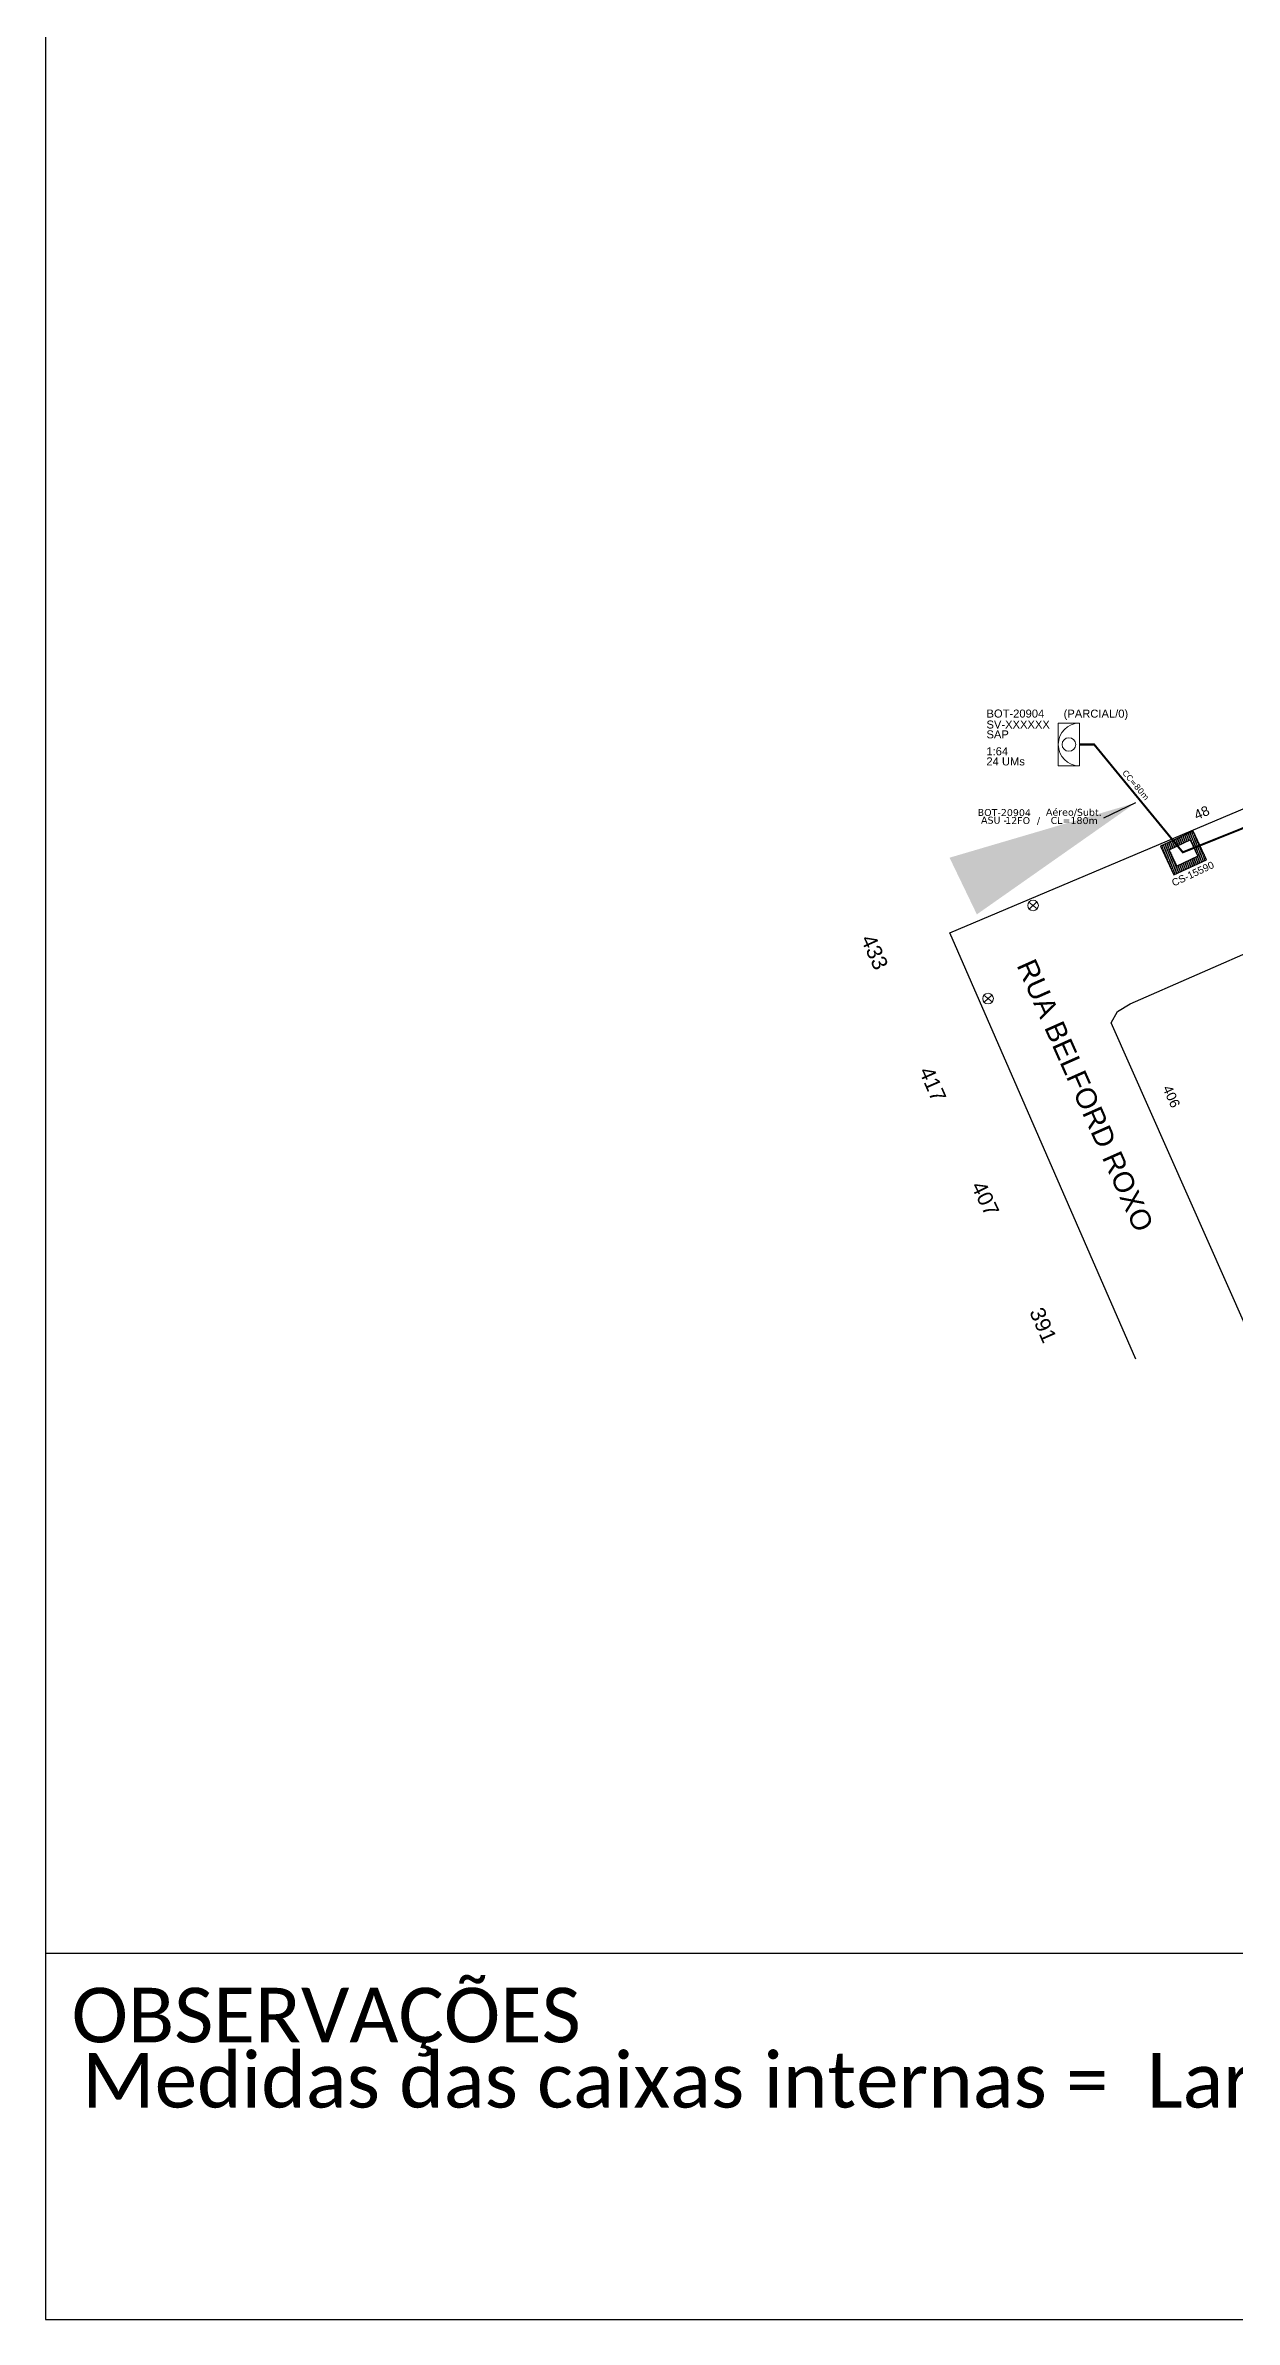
# Paper-space layout 'CDOI-20903' of a CAD drawing. Header units: millimetres. Extents: x 2513 to 3351, y 387 to 981.
# Drawn here: x 2512.5 to 2667.9, y 386.6 to 683.6 of the extents above; entities that cross this region are included whole.
import ezdxf
from ezdxf.enums import TextEntityAlignment as Align

# ---------------------------------------------------------------- set-up
doc = ezdxf.new("R2010")
doc.units = ezdxf.units.MM
doc.header["$LTSCALE"] = 0.03
doc.linetypes.add('PHANTOM2', pattern=[1.25, 0.625, -0.125, 0.125, -0.125, 0.125, -0.125])
for name, color, linetype in [('10.1-Caixas Subterrâneas', 5, 'Continuous'), ('CAP a instalar', 1, 'FENCELINE1'), ('Comprimeto de lance', 7, 'Continuous'), ('EXTRA', 50, 'Continuous'), ('label_cabos', 7, 'Continuous'), ('Legenda', 1, 'Continuous'), ('MUB', 252, 'Continuous'), ('Segmento de Logradouro Texto', 12, 'Continuous'), ('surveys', 7, 'Continuous')]:
    doc.layers.add(name, color=color, linetype=linetype)
for name, color, linetype, lineweight in [('10.4-Postes', 1, 'Continuous', 0), ("20.0-LEGENDA DOS CDO'S", 1, 'Continuous', 0), ('20.1-CDO_INTERIOR', 1, 'Continuous', 0)]:
    doc.layers.add(name, color=color, linetype=linetype, lineweight=lineweight)
doc.styles.add('ARIAL', font='arial.ttf')
doc.styles.add('siredit', font='verdana.ttf')
doc.styles.add('WMF-Calibri0', font='calibri.ttf')
doc.linetypes.add('FENCELINE1', pattern='A,0.25,-0.1,[133,ltypeshp.shx,S=0.1,R=0,X=-0.1,Y=0],-0.1,1', length=1.45)
doc.dimstyles.new('CC', dxfattribs={"dimtxt": 1, "dimasz": 2, "dimexe": 0.18, "dimexo": 0.0625, "dimgap": 0.09, "dimtad": 0, "dimdec": 0, "dimrnd": 1, "dimzin": 0, "dimdsep": 46, "dimtxsty": 'siredit', "dimblk": 'NONE', "dimcen": 0, "dimse1": 1, "dimse2": 1, "dimsd1": 1, "dimsd2": 1, "dimclrt": 7, "dimadec": 0, "dimazin": 0, "dimtfac": 1, "dimtdec": 0, "dimtofl": 0, "dimtmove": 0, "dimatfit": 3, "dimfxl": 0, "dimtolj": 1, "dimtzin": 0, "dimarcsym": 0})

# ---------------------------------------------------------------- blocks, each defined once
blk = doc.blocks.new('POLE_POLE')
at = {"layer": '10.4-Postes', "color": 1, "linetype": 'PHANTOM2'}
for points in [[(-0.0000079, 0.0000038), (0.0000075, -0.0000086)], [(0.000007, 0.0000043), (-0.0000074, -0.0000091)]]:
    blk.add_lwpolyline(points, dxfattribs=at)
at = {"layer": '10.4-Postes', "color": 1}
blk.add_circle((-0.0000002, -0.0000024), 0.00000987, dxfattribs=at)
blk = doc.blocks.new('CDOI_CT_ESQ')
at = {"layer": '20.1-CDO_INTERIOR', "color": 0, "lineweight": 18}
blk.add_lwpolyline([(-2.12, -2.13), (-2.12, 2.12), (0, 2.12), (0.01, -2.13)], close=True, dxfattribs=at)
blk.add_circle((-1.06, 0), 0.68, dxfattribs=at)
blk.add_arc((0.01, 0), 2.13, 90.0276, 270.0276, dxfattribs=at)
at = {"layer": "20.0-LEGENDA DOS CDO'S", "color": 0, "style": 'ARIAL'}
for tag, p in [('CDO_N', (-9.3, 2.69)), ('SURVEY', (-9.3, 1.6)), ('SAP', (-9.3, 0.61)), ('1:XX', (-9.31, -1.08)), ('UMS', (-9.31, -2.09))]:
    blk.add_attdef(tag, p, '', height=0.68, rotation=359.9724, dxfattribs=at)
blk.add_attdef('FIBRAS_UTILIZADAS', text='', height=0.68, rotation=359.9724, dxfattribs=at).set_placement((-1.59, 2.69), align=Align.CENTER)
blk = doc.blocks.new('*X44')
at = {"color": 0, "linetype": 'Continuous'}
for p, q in [((-1.25, 0.34099), (-0.49099, 1.1)), ((-1.25, 0.517767), (-0.667767, 1.1)), ((-1.25, 0.694544), (-0.844544, 1.1)), ((-1.25, 0.87132), (-1.02132, 1.1)), ((-1.25, 1.048097), (-1.198097, 1.1)), ((-1.25, 0.164214), (-0.8035, 0.610714)), ((-1.25, -0.012563), (-0.8035, 0.433937)), ((-1.25, -0.18934), (-0.8035, 0.25716)), ((-1.25, -0.366117), (-0.8035, 0.080383)), ((-0.789214, 0.625), (-0.314214, 1.1)), ((-0.612437, 0.625), (-0.137437, 1.1)), ((-0.43566, 0.625), (0.03934, 1.1)), ((-0.258883, 0.625), (0.216117, 1.1)), ((-0.082107, 0.625), (0.392893, 1.1)), ((0.09467, 0.625), (0.56967, 1.1)), ((0.271447, 0.625), (0.746447, 1.1)), ((0.448223, 0.625), (0.923223, 1.1)), ((0.625, 0.625), (1.1, 1.1)), ((0.801777, 0.625), (1.25, 1.073223)), ((0.8035, 0.449947), (1.25, 0.896447)), ((0.8035, 0.27317), (1.25, 0.71967)), ((0.8035, 0.096393), (1.25, 0.542893)), ((0.8035, -0.080383), (1.25, 0.366117)), ((0.8035, -0.25716), (1.25, 0.18934)), ((0.8035, -0.433937), (1.25, 0.012563)), ((-1.25, -0.542893), (-0.8035, -0.096393)), ((-1.25, -0.71967), (-0.8035, -0.27317)), ((-1.25, -0.896447), (-0.8035, -0.449947)), ((-1.25, -1.073223), (-0.801777, -0.625)), ((-1.1, -1.1), (-0.625, -0.625)), ((-0.923223, -1.1), (-0.448223, -0.625)), ((-0.746447, -1.1), (-0.271447, -0.625)), ((-0.56967, -1.1), (-0.09467, -0.625)), ((-0.392893, -1.1), (0.082107, -0.625)), ((-0.216117, -1.1), (0.258883, -0.625)), ((-0.03934, -1.1), (0.43566, -0.625)), ((0.137437, -1.1), (0.612437, -0.625)), ((0.314214, -1.1), (0.789214, -0.625)), ((0.49099, -1.1), (1.25, -0.34099)), ((0.667767, -1.1), (1.25, -0.517767)), ((0.8035, -0.610714), (1.25, -0.164214)), ((0.844544, -1.1), (1.25, -0.694544)), ((1.02132, -1.1), (1.25, -0.87132)), ((1.198097, -1.1), (1.25, -1.048097))]:
    blk.add_line(p, q, dxfattribs=at)
blk = doc.blocks.new('MANHOLE_MQ')
at = {"color": 0, "linetype": 'Continuous'}
for p, q in [((0.00000623, 0.00000569), (-0.00000627, 0.00000569)), ((-0.00000627, 0.00000569), (-0.00000627, -0.00000531)), ((-0.00000404, 0.00000331), (0.00000399, 0.00000331)), ((-0.00000404, -0.00000294), (-0.00000404, 0.00000331)), ((0.00000399, 0.00000331), (0.00000399, -0.00000294)), ((0.00000623, -0.00000531), (0.00000623, 0.00000569)), ((-0.00000627, -0.00000531), (0.00000623, -0.00000531)), ((0.00000399, -0.00000294), (-0.00000404, -0.00000294)), ((0.00000399, -0.00000294), (0.00000399, -0.00000294))]:
    blk.add_line(p, q, dxfattribs=at)
at = {"color": 0, "linetype": 'Continuous', "xscale": 5e-06, "yscale": 5e-06, "zscale": 1e-05}
blk.add_blockref('*X44', (-0.00000002, 0.00000019), dxfattribs=at)
blk = doc.blocks.new('LEGENDA DOS CABOS')
at = {"layer": 'EXTRA', "color": 0, "style": 'siredit'}
for tag, p in [('ID', (4.6, 0.97)), ('XX', (9.03, 0.97))]:
    blk.add_attdef(tag, text='', height=0.48, rotation=359.69, dxfattribs=at).set_placement(p, align=Align.MIDDLE_CENTER)
at = {"layer": 'Legenda', "color": 0, "style": 'siredit'}
for tag, p in [('TIPO_CABO', (1.31, 0)), ('CABO', (4.69, -0.05)), ('/', (6.81, -0.05)), ('METROS', (10.03, -0.05))]:
    blk.add_attdef(tag, text='', height=0.8, rotation=359.69, dxfattribs=at).set_placement(p, align=Align.MIDDLE_CENTER)
blk = doc.blocks.new('_None')

psp = doc.layouts.new('CDOI-20903')

# ---------------------------------------------------------------- linework, layer by layer
for points in [[(2512.52, 386.56), (3351.09, 386.56), (3351.09, 980.56), (2512.52, 980.56), (2512.52, 386.56)], [(2512.52, 434.4), (2868.47, 434.4)]]:
    psp.add_lwpolyline(points)
at = {"layer": 'CAP a instalar', "color": 252, "linetype": 'FENCELINE1', "ltscale": 5, "const_width": 0.265}
psp.add_lwpolyline([(2647.63, 592.26), (2649.54, 592.26), (2661.12, 578.18), (2697.73, 592.84), (2728.68, 605.9), (2757.87, 618.37), (2762.74, 619.33), (2764.88, 620.63)], dxfattribs=at)
at = {"layer": 'MUB'}
for points in [[(2655, 512), (2630.7, 567.65), (2791.13, 635.46)], [(2669.39, 516.18), (2651.76, 555.89), (2652.6, 557.39), (2654.23, 558.41), (2776.82, 612.03), (2780.37, 611.92), (2782.39, 610.64), (2784.44, 608.2), (2798.65, 574.95)]]:
    psp.add_lwpolyline(points, dxfattribs=at)

# ---------------------------------------------------------------- block references
at = {"layer": '10.1-Caixas Subterrâneas', "color": 30, "xscale": 376047.4781081382, "yscale": 376047.4781081382, "zscale": 376047.4781081382, "rotation": 205.0462007797069}
psp.add_blockref('MANHOLE_MQ', (2661.18, 578.15), dxfattribs=at)
at = {"layer": '10.4-Postes', "color": 1, "xscale": 70234.72108643486, "yscale": 70234.72108643486, "zscale": 70234.72108643486}
for p in [(2641.57, 571.41), (2635.69, 559.24)]:
    psp.add_blockref('POLE_POLE', p, dxfattribs=at)
at = {"layer": '20.1-CDO_INTERIOR', "color": 8}
ref = psp.add_blockref('CDOI_CT_ESQ', (2647.62, 592.26), dxfattribs=dict(at, xscale=1.306587844330893, yscale=1.306587844330893, zscale=1.306587844330893))
ref.add_attrib('CDO_N', 'BOT-20904', (2635.47, 595.78), dxfattribs={"layer": "20.0-LEGENDA DOS CDO'S", "color": 8, "height": 1.045, "rotation": 359.9724, "style": 'ARIAL'})
ref.add_attrib('FIBRAS_UTILIZADAS', '(PARCIAL/0)', (2645.55, 595.77), dxfattribs={"layer": "20.0-LEGENDA DOS CDO'S", "color": 8, "height": 1.0453, "rotation": 359.9724, "style": 'ARIAL'})
ref.add_attrib('SURVEY', 'SV-XXXXXX', (2635.47, 594.35), dxfattribs={"layer": "20.0-LEGENDA DOS CDO'S", "color": 8, "height": 1.045, "rotation": 359.9724, "style": 'ARIAL'})
ref.add_attrib('SAP', 'SAP', (2635.47, 593.06), dxfattribs={"layer": "20.0-LEGENDA DOS CDO'S", "color": 8, "height": 1.045, "rotation": 359.9724, "style": 'ARIAL'})
ref.add_attrib('1:XX', '1:64', (2635.46, 590.85), dxfattribs={"layer": "20.0-LEGENDA DOS CDO'S", "color": 8, "height": 1.045, "rotation": 359.9724, "style": 'ARIAL'})
ref.add_attrib('UMS', '24 UMs', (2635.46, 589.53), dxfattribs={"layer": "20.0-LEGENDA DOS CDO'S", "color": 8, "height": 1.045, "rotation": 359.9724, "style": 'ARIAL'})
at = {"layer": 'label_cabos', "color": 0, "lineweight": 0}
ref = psp.add_blockref('LEGENDA DOS CABOS', (2633.98, 581.9), dxfattribs=dict(at, xscale=0.9020845800741026, yscale=0.9020845800741026, zscale=0.9020845800741026))
ref.add_attrib('ID', 'BOT-20904', dxfattribs={"color": 0, "height": 0.902, "rotation": 359.69, "style": 'siredit'}).set_placement((2637.8, 583.37), align=Align.MIDDLE_CENTER)
ref.add_attrib('CABO', '12FO', dxfattribs={"color": 0, "height": 0.902, "rotation": 359.69, "style": 'siredit'}).set_placement((2639.54, 582.33), align=Align.MIDDLE_CENTER)
ref.add_attrib('METROS', 'CL=180m', dxfattribs={"color": 0, "height": 0.902, "rotation": 359.69, "style": 'siredit'}).set_placement((2646.93, 582.33), align=Align.MIDDLE_CENTER)
ref.add_attrib('XX', 'Aéreo/Subt.', dxfattribs={"color": 0, "height": 0.9021, "rotation": 359.69, "style": 'siredit'}).set_placement((2646.88, 583.41), align=Align.MIDDLE_CENTER)
ref.add_attrib('/', '/', dxfattribs={"color": 0, "height": 0.902, "rotation": 359.69, "style": 'siredit'}).set_placement((2642.27, 582.33), align=Align.MIDDLE_CENTER)
ref.add_attrib('TIPO_CABO', 'ASU -', dxfattribs={"color": 0, "height": 0.902, "rotation": 359.69, "style": 'siredit'}).set_placement((2636.45, 582.37), align=Align.MIDDLE_CENTER)

# ---------------------------------------------------------------- texts
at = {"style": 'WMF-Calibri0'}
psp.add_text('OBSERVAÇÕES', height=7.1308, dxfattribs=at).set_placement((2515.94, 422.75))
at = {"insert": (2517.29, 421.36), "char_height": 7.1308, "width": 658.8434, "attachment_point": 1, "style": 'WMF-Calibri0'}
psp.add_mtext('Medidas das caixas internas =  Largura x Altura x Profundidade (cm)', dxfattribs=at)
at = {"layer": '10.1-Caixas Subterrâneas', "color": 30, "style": 'ARIAL'}
psp.add_text('CS-15590', height=0.941, rotation=25.0462, dxfattribs=at).set_placement((2659.95, 573.7))
at = {"layer": 'Comprimeto de lance', "ltscale": 0.5, "insert": (2654.98, 586.96), "char_height": 0.774, "width": 9.2915, "attachment_point": 5, "rotation": 310.1611, "style": 'siredit'}
psp.add_mtext('\\A1;CC=80m', dxfattribs=at)
at = {"layer": 'Segmento de Logradouro Texto', "style": 'ARIAL'}
psp.add_text('RUA BELFORD ROXO', height=2.6604, rotation=293.9768, dxfattribs=at).set_placement((2639.36, 563.44))
at = {"layer": 'surveys', "style": 'ARIAL'}
for s, height, rotation, p in [('48', 1.277, 23.457, (2663.59, 583.36)), ('433', 1.995, 294.0013, (2620.86, 565.15)), ('417', 1.995, 293.6014, (2628.45, 547.89)), ('406', 1.277, 293.9817, (2659.64, 546.29)), ('407', 1.995, 295.8812, (2635.32, 532.95)), ('391', 1.995, 293.6809, (2642.88, 516.44))]:
    psp.add_text(s, height=height, rotation=rotation, dxfattribs=at).set_placement(p, align=Align.MIDDLE_CENTER)

# ---------------------------------------------------------------- leaders
at = {"layer": 'label_cabos'}
psp.add_leader([(2654.95, 584.63), (2650.78, 582.62)], dimstyle='CC', override={"dimasz": 25, "dimgap": 0.09, "dimtad": 0}, dxfattribs=at)

doc.saveas('drawing.dxf')
